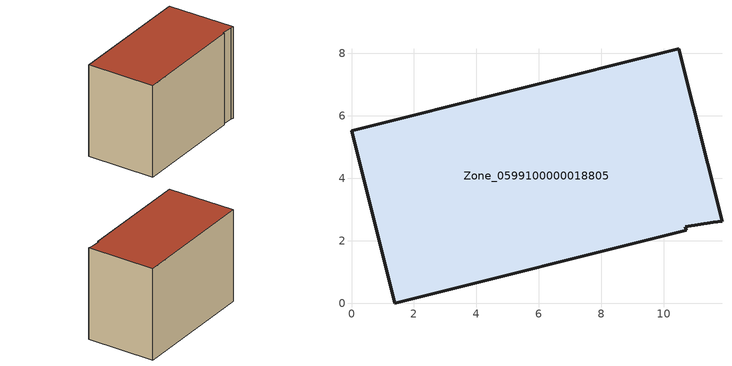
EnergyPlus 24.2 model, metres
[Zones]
Zone_0599100000018805
 floor ground (C_G): 11.6,2.6 10.7,2.44 10.72,2.34 1.38,0 0,5.52 10.49,8.15 11.87,2.63 z0
 wall outside (C_F): 10.7,2.44 11.6,2.6 11.87,2.63 10.49,8.15 0,5.52 1.38,0 10.72,2.34 10.7,2.44 z0:7.75
 roof outside (C_R): 11.6,2.6 11.87,2.63 10.49,8.15 0,5.52 1.38,0 10.72,2.34 10.7,2.44 z7.75
[BUILDING]
Pand.0599100000018805: North Axis=0; Terrain=City; Loads Convergence Tolerance Value=0.04; Temperature Convergence Tolerance Value=0.4; Solar Distribution=FullExterior; Maximum Number of Warmup Days=25; Minimum Number of Warmup Days=1
[Site:Location]
Rotterdam.The.Hague.AP_ZH_NLD Design_Conditions: Latitude=51.96; Longitude=4.45; Time Zone=1; Elevation=-4.5
[SITE:GROUNDTEMPERATURE:BUILDINGSURFACE]
18, 18, 18, 18, 18, 18, 18, 18, 18, 18, 18, 18
[MATERIAL] Thermal Absorptance=0.9; Solar Absorptance=0.7; Visible Absorptance=0.7
Name | Roughness | Thickness | Conductivity | Density | Specific Heat
G.TC.1975-1991 | MediumSmooth | 0.15 | 0.288461 | 540 | 1210
F.TC.1975-1991 | Rough | 0.3 | 0.230769 | 1920 | 840
R.TC.1975-1991 | MediumRough | 0.2 | 0.153846 | 1500 | 1000
[CONSTRUCTION]
C_G: G.TC.1975-1991
C_F: F.TC.1975-1991
C_R: R.TC.1975-1991
[ZONE]
Zone_0599100000018805: Type=1; Multiplier=1; Ceiling Height=Autocalculate; Volume=Autocalculate; Floor Area=autocalculate; Part of Total Floor Area=Yes
[ZONEINFILTRATION:DESIGNFLOWRATE]
Infil_Zone_0599100000018805: Zone or ZoneList or Space or SpaceList=Zone_0599100000018805; Schedule=AlwaysOn; Design Flow Rate Calculation Method=Flow/Area; Flow Rate per Floor Area=0.003; Constant Term Coefficient=1; Temperature Term Coefficient=0; Velocity Term Coefficient=0; Velocity Squared Term Coefficient=0
[HVACTEMPLATE:ZONE:IDEALLOADSAIRSYSTEM]
Zone_0599100000018805: Maximum Heating Supply Air Temperature=50; Minimum Cooling Supply Air Temperature=13; Maximum Heating Supply Air Humidity Ratio=0.0156; Minimum Cooling Supply Air Humidity Ratio=0.0077; Heating Limit=NoLimit; Cooling Limit=NoLimit; Dehumidification Control Type=ConstantSensibleHeatRatio; Cooling Sensible Heat Ratio=0.7; Dehumidification Setpoint=60; Humidification Control Type=None; Humidification Setpoint=30; Outdoor Air Method=None; Outdoor Air Flow Rate per Person=0.00944; Outdoor Air Flow Rate per Zone Floor Area=0; Outdoor Air Flow Rate per Zone=0; Demand Controlled Ventilation Type=None; Outdoor Air Economizer Type=NoEconomizer; Heat Recovery Type=None; Sensible Heat Recovery Effectiveness=0.7; Latent Heat Recovery Effectiveness=0.65
[ZONECONTROL:THERMOSTAT]
ThermostatControl_Zone_0599100000018805: Zone or ZoneList=Zone_0599100000018805; Control Type Schedule=DualSetpointControlType; Control 1=Thermostat_Zone_0599100000018805; Temperature Difference Between Cutout And Setpoint=0
[THERMOSTATSETPOINT:DUALSETPOINT]
Thermostat_Zone_0599100000018805: Heating Setpoint Temperature Schedule=HeatingSetpoint_Zone_0599100000018805; Cooling Setpoint Temperature Schedule=CoolingSetpoint_Zone_0599100000018805
[SCHEDULE:COMPACT]
HeatingSetpoint_Zone_0599100000018805: Through: 12/31, For: AllDays, Until: 24:00, 21
CoolingSetpoint_Zone_0599100000018805: Through: 12/31, For: AllDays, Until: 24:00, 24
DualSetpointControlType: Through: 12/31, For: AllDays, Until: 24:00, 4
AlwaysOn: Through: 12/31, For: AllDays, Until: 24:00, 1
